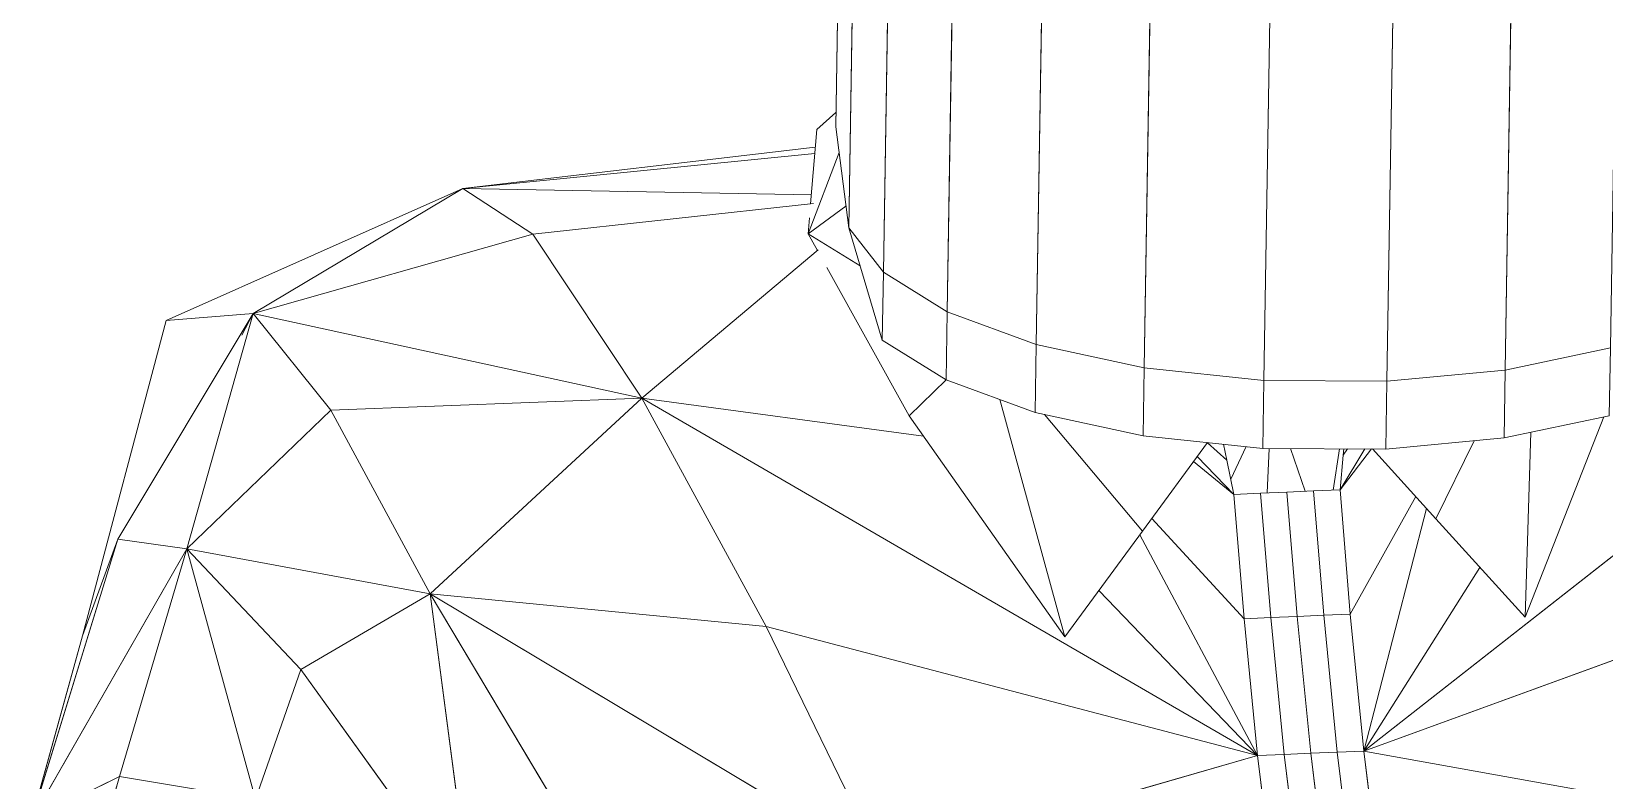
# Model space of a CAD drawing. Header units: centimetres. Extents: x -11896 to 2794, y -437 to 1921.
# Drawn here: x -11040.17 to -11007.09, y 536.13 to 551.88 of the extents above; entities that cross this region are included whole.
import ezdxf

# ---------------------------------------------------------------- set-up
doc = ezdxf.new("R2010")
doc.units = ezdxf.units.CM
doc.layers.add('A-GENM', color=7, linetype='Continuous', lineweight=9)

# ---------------------------------------------------------------- blocks, each defined once
blk = doc.blocks.new('EQ-01-002 - EQ-01-002_dwg_Group_9-1527182-Sección 2-1')
at = {"layer": 'A-GENM'}
for p, q in [((-11023.125, 557.938), (-11023.255, 549.869)), ((-11022.98, 547.747), (-11022.822, 557.551)), ((-11022.254, 546.819), (-11022.092, 556.85)), ((-11020.91, 545.982), (-11020.746, 556.09)), ((-11018.874, 555.436), (-11019.038, 545.295)), ((-11016.767, 544.803), (-11016.602, 554.961)), ((-11009.176, 544.76), (-11009.012, 554.915)), ((-11014.086, 554.702), (-11014.251, 544.541)), ((-11011.497, 554.69), (-11011.662, 544.527)), ((-11022.98, 547.747), (-11023.255, 549.869)), ((-11022.98, 547.747), (-11022.277, 545.391)), ((-11022.98, 547.747), (-11022.254, 546.819)), ((-11022.254, 546.819), (-11022.277, 545.391)), ((-11022.254, 546.819), (-11020.91, 545.982)), ((-11020.91, 545.982), (-11020.933, 544.555)), ((-11020.91, 545.982), (-11019.038, 545.295)), ((-11022.277, 545.391), (-11020.933, 544.555)), ((-11019.038, 545.295), (-11019.061, 543.868)), ((-11016.767, 544.803), (-11019.038, 545.295)), ((-11006.963, 545.226), (-11009.176, 544.76)), ((-11020.933, 544.555), (-11019.061, 543.868)), ((-11016.767, 544.803), (-11016.79, 543.376)), ((-11016.767, 544.803), (-11014.251, 544.541)), ((-11011.662, 544.527), (-11009.176, 544.76)), ((-11009.176, 544.76), (-11009.199, 543.333)), ((-11014.251, 544.541), (-11014.274, 543.114)), ((-11014.251, 544.541), (-11011.662, 544.527)), ((-11011.662, 544.527), (-11011.685, 543.099)), ((-11016.79, 543.376), (-11019.061, 543.868)), ((-11006.986, 543.798), (-11009.199, 543.333)), ((-11016.79, 543.376), (-11014.274, 543.114)), ((-11009.199, 543.333), (-11011.685, 543.099)), ((-11014.274, 543.114), (-11011.685, 543.099))]:
    blk.add_line(p, q, dxfattribs=at)
at = {"layer": 'A-GENM', "color": 251, "true_color": 0x666666}
for p, q in [((-11020.91, 545.982), (-11020.746, 556.09)), ((-11016.602, 554.961), (-11016.767, 544.803)), ((-11014.086, 554.702), (-11014.251, 544.541)), ((-11011.662, 544.527), (-11011.497, 554.69)), ((-11020.91, 545.982), (-11022.254, 546.819)), ((-11014.251, 544.541), (-11011.662, 544.527)), ((-11014.251, 544.541), (-11011.662, 544.527))]:
    blk.add_line(p, q, dxfattribs=at)
at = {"layer": 'A-GENM', "color": 1, "true_color": 0xff0000}
for p, q in [((-11023.25, 550.17), (-11023.655, 549.815)), ((-11023.655, 549.815), (-11023.25, 550.17)), ((-11023.784, 548.251), (-11023.655, 549.815)), ((-11023.685, 549.447), (-11031.096, 548.572)), ((-11031.096, 548.572), (-11023.685, 549.447)), ((-11023.696, 549.311), (-11031.096, 548.572)), ((-11023.696, 549.311), (-11031.096, 548.572)), ((-11023.835, 547.625), (-11023.186, 549.333)), ((-11031.096, 548.572), (-11037.336, 545.798)), ((-11031.096, 548.572), (-11037.336, 545.798)), ((-11035.505, 545.945), (-11031.096, 548.572)), ((-11031.096, 548.572), (-11035.505, 545.945)), ((-11023.768, 548.44), (-11031.096, 548.572)), ((-11029.626, 547.619), (-11031.096, 548.572)), ((-11023.721, 548.258), (-11029.626, 547.619)), ((-11023.721, 548.258), (-11029.626, 547.619)), ((-11023.04, 548.205), (-11023.835, 547.625)), ((-11023.835, 547.625), (-11023.808, 547.958)), ((-11035.505, 545.945), (-11029.626, 547.619)), ((-11027.335, 544.166), (-11029.626, 547.619)), ((-11023.835, 547.625), (-11023.641, 547.274)), ((-11022.743, 546.95), (-11023.835, 547.625)), ((-11023.625, 547.288), (-11027.335, 544.166)), ((-11027.335, 544.166), (-11023.625, 547.288)), ((-11023.442, 546.916), (-11021.712, 543.797)), ((-11035.505, 545.945), (-11038.354, 541.203)), ((-11035.505, 545.945), (-11037.336, 545.798)), ((-11035.505, 545.945), (-11036.901, 541.001)), ((-11035.505, 545.945), (-11035.746, 545.49)), ((-11027.335, 544.166), (-11035.505, 545.945)), ((-11033.872, 543.913), (-11035.505, 545.945)), ((-11037.336, 545.798), (-11039.099, 539.171)), ((-11012.149, 536.752), (-11001.246, 545.29)), ((-11020.933, 544.554), (-11021.712, 543.797)), ((-11033.872, 543.913), (-11036.901, 541.001)), ((-11036.901, 541.001), (-11033.872, 543.913)), ((-11033.872, 543.913), (-11036.901, 541.001)), ((-11027.335, 544.166), (-11033.872, 543.913)), ((-11031.788, 540.054), (-11033.872, 543.913)), ((-11031.788, 540.054), (-11033.872, 543.913)), ((-11033.872, 543.913), (-11031.788, 540.054)), ((-11027.335, 544.166), (-11031.788, 540.054)), ((-11027.335, 544.166), (-11014.383, 536.656)), ((-11027.335, 544.166), (-11021.41, 543.368)), ((-11027.335, 544.166), (-11024.721, 539.369)), ((-11021.41, 543.368), (-11027.335, 544.166)), ((-11024.721, 539.369), (-11027.335, 544.166)), ((-11027.335, 544.166), (-11021.41, 543.368)), ((-11019.801, 544.139), (-11018.439, 539.151)), ((-11021.712, 543.797), (-11018.439, 539.151)), ((-11018.862, 543.824), (-11016.807, 541.37)), ((-11007.098, 543.775), (-11008.755, 539.568)), ((-11016.807, 541.37), (-11015.436, 543.235)), ((-11015.439, 543.23), (-11015.029, 542.868)), ((-11009.827, 543.274), (-11010.636, 541.636)), ((-11008.636, 543.451), (-11008.755, 539.568)), ((-11015.652, 542.94), (-11014.883, 542.147)), ((-11015.097, 543.2), (-11015.029, 542.868)), ((-11012.649, 542.243), (-11012.13, 543.102)), ((-11011.986, 543.101), (-11012.649, 542.243)), ((-11012.649, 542.243), (-11012.582, 542.973)), ((-11012.57, 543.104), (-11012.582, 542.973)), ((-11012.49, 543.104), (-11012.582, 542.973)), ((-11011.968, 543.101), (-11010.636, 541.636)), ((-11014.883, 542.147), (-11015.73, 542.835)), ((-11015.73, 542.835), (-11014.883, 542.147)), ((-11015.029, 542.868), (-11014.883, 542.147)), ((-11012.649, 542.243), (-11013.207, 542.219)), ((-11012.433, 539.629), (-11012.649, 542.243)), ((-11014.883, 542.147), (-11014.324, 542.17)), ((-11014.883, 542.147), (-11014.667, 539.533)), ((-11014.883, 542.147), (-11014.667, 539.533)), ((-11013.766, 542.194), (-11014.324, 542.17)), ((-11014.108, 539.557), (-11014.324, 542.17)), ((-11013.766, 542.194), (-11013.207, 542.219)), ((-11013.766, 542.194), (-11013.55, 539.581)), ((-11012.991, 539.605), (-11013.207, 542.219)), ((-11011.058, 542.1), (-11012.433, 539.629)), ((-11012.433, 539.629), (-11011.058, 542.1)), ((-11011.058, 542.1), (-11012.433, 539.629)), ((-11016.609, 541.64), (-11014.667, 539.533)), ((-11014.667, 539.533), (-11016.609, 541.64)), ((-11016.609, 541.64), (-11014.667, 539.533)), ((-11010.83, 541.849), (-11012.149, 536.752)), ((-11008.755, 539.568), (-11010.636, 541.636)), ((-11018.439, 539.151), (-11016.807, 541.37)), ((-11014.383, 536.656), (-11016.863, 541.294)), ((-11040.17, 535.304), (-11038.354, 541.203)), ((-11040.17, 535.304), (-11036.901, 541.001)), ((-11038.354, 541.203), (-11039.099, 539.171)), ((-11036.901, 541.001), (-11038.354, 541.203)), ((-11038.317, 536.214), (-11036.901, 541.001)), ((-11036.901, 541.001), (-11038.317, 536.214)), ((-11035.459, 535.744), (-11036.901, 541.001)), ((-11031.788, 540.054), (-11036.901, 541.001)), ((-11036.901, 541.001), (-11034.502, 538.463)), ((-11036.901, 541.001), (-11034.502, 538.463)), ((-11034.502, 538.463), (-11036.901, 541.001)), ((-11012.149, 536.752), (-11009.706, 540.613)), ((-11012.149, 536.752), (-11002.293, 540.335)), ((-11031.788, 540.054), (-11034.502, 538.463)), ((-11024.721, 539.369), (-11031.788, 540.054)), ((-11031.788, 540.054), (-11028.602, 534.722)), ((-11031.788, 540.054), (-11023.72, 535.239)), ((-11031.788, 540.054), (-11030.919, 533.489)), ((-11014.383, 536.656), (-11017.725, 540.123)), ((-11012.991, 539.605), (-11013.55, 539.581)), ((-11012.433, 539.629), (-11012.991, 539.605)), ((-11012.708, 536.729), (-11012.991, 539.605)), ((-11012.433, 539.629), (-11012.149, 536.752)), ((-11014.383, 536.656), (-11024.721, 539.369)), ((-11024.721, 539.369), (-11022.732, 535.298)), ((-11022.732, 535.298), (-11024.721, 539.369)), ((-11024.721, 539.369), (-11022.732, 535.298)), ((-11014.667, 539.533), (-11014.108, 539.557)), ((-11014.383, 536.656), (-11014.667, 539.533)), ((-11013.55, 539.581), (-11014.108, 539.557)), ((-11013.825, 536.681), (-11014.108, 539.557)), ((-11013.266, 536.705), (-11013.55, 539.581)), ((-11040.17, 535.304), (-11039.099, 539.171)), ((-11035.459, 535.744), (-11034.502, 538.463)), ((-11034.502, 538.463), (-11030.919, 533.489)), ((-11014.383, 536.656), (-11018.915, 535.352)), ((-11014.383, 536.656), (-11013.825, 536.681)), ((-11014.383, 536.656), (-11013.965, 533.254)), ((-11013.266, 536.705), (-11013.825, 536.681)), ((-11013.406, 533.279), (-11013.825, 536.681)), ((-11012.708, 536.729), (-11013.266, 536.705)), ((-11012.848, 533.303), (-11013.266, 536.705)), ((-11012.149, 536.752), (-11012.708, 536.729)), ((-11012.708, 536.729), (-11012.289, 533.327)), ((-11012.149, 536.752), (-11007.113, 535.847)), ((-11012.149, 536.752), (-11011.731, 533.351)), ((-11040.17, 535.304), (-11038.317, 536.214)), ((-11040.015, 530.336), (-11038.317, 536.214)), ((-11038.317, 536.214), (-11035.459, 535.744))]:
    blk.add_line(p, q, dxfattribs=at)
at = {"layer": 'A-GENM', "color": 31, "true_color": 0xffbf7f}
for p, q in [((-11014.622, 543.15), (-11014.947, 542.464)), ((-11014.622, 543.15), (-11014.947, 542.464)), ((-11014.622, 543.15), (-11014.947, 542.464)), ((-11014.141, 543.113), (-11014.185, 542.176)), ((-11014.141, 543.113), (-11014.185, 542.176)), ((-11014.185, 542.176), (-11014.141, 543.113)), ((-11013.691, 543.111), (-11013.385, 542.211)), ((-11013.385, 542.211), (-11013.691, 543.111)), ((-11013.691, 543.111), (-11013.385, 542.211)), ((-11012.66, 543.105), (-11012.792, 542.237)), ((-11012.792, 542.237), (-11012.66, 543.105)), ((-11012.66, 543.105), (-11012.792, 542.237))]:
    blk.add_line(p, q, dxfattribs=at)
at = {"layer": 'A-GENM', "color": 251, "true_color": 0x666666, "flags": 128}
for points in [[(-11023.125, 557.938), (-11023.255, 549.869), (-11022.98, 547.747), (-11022.254, 546.819), (-11022.277, 545.391), (-11022.98, 547.747), (-11022.822, 557.551)], [(-11022.822, 557.551), (-11022.98, 547.747), (-11022.254, 546.819), (-11022.092, 556.85)], [(-11022.092, 556.85), (-11022.254, 546.819), (-11020.91, 545.982)], [(-11020.746, 556.09), (-11020.91, 545.982), (-11019.038, 545.295), (-11018.874, 555.436)], [(-11018.874, 555.436), (-11019.038, 545.295), (-11016.767, 544.803), (-11016.602, 554.961)], [(-11006.799, 555.362), (-11006.963, 545.226), (-11006.986, 543.798), (-11009.199, 543.333), (-11011.685, 543.099), (-11011.662, 544.527), (-11009.176, 544.76), (-11009.199, 543.333), (-11009.176, 544.76), (-11009.012, 554.915)], [(-11006.963, 545.226), (-11009.176, 544.76), (-11006.963, 545.226), (-11006.799, 555.362)], [(-11009.012, 554.915), (-11009.176, 544.76), (-11011.662, 544.527), (-11011.497, 554.69)], [(-11016.767, 544.803), (-11014.251, 544.541), (-11014.086, 554.702)], [(-11022.254, 546.819), (-11022.277, 545.391), (-11020.933, 544.555), (-11020.91, 545.982), (-11019.038, 545.295), (-11019.061, 543.868), (-11020.933, 544.555), (-11020.91, 545.982)], [(-11019.038, 545.295), (-11019.061, 543.868), (-11016.79, 543.376), (-11016.767, 544.803)], [(-11016.767, 544.803), (-11014.251, 544.541), (-11014.274, 543.114), (-11016.79, 543.376), (-11016.767, 544.803), (-11019.038, 545.295)], [(-11011.662, 544.527), (-11011.685, 543.099), (-11014.274, 543.114), (-11014.251, 544.541)]]:
    blk.add_lwpolyline(points, dxfattribs=at)
at = {"layer": 'A-GENM', "color": 1, "true_color": 0xff0000, "flags": 128}
for points in [[(-11023.25, 550.17), (-11023.655, 549.815), (-11023.784, 548.251)], [(-11023.768, 548.44), (-11031.096, 548.572), (-11023.685, 549.447)], [(-11029.626, 547.619), (-11031.096, 548.572), (-11023.696, 549.311)], [(-11023.186, 549.333), (-11023.835, 547.625), (-11023.04, 548.205)], [(-11023.808, 547.958), (-11023.835, 547.625), (-11023.186, 549.333)], [(-11035.505, 545.945), (-11037.336, 545.798), (-11031.096, 548.572), (-11029.626, 547.619)], [(-11029.626, 547.619), (-11035.505, 545.945), (-11031.096, 548.572), (-11023.768, 548.44)], [(-11027.335, 544.166), (-11029.626, 547.619), (-11023.721, 548.258)], [(-11023.04, 548.205), (-11023.835, 547.625), (-11022.743, 546.95)], [(-11023.625, 547.288), (-11027.335, 544.166), (-11035.505, 545.945), (-11029.626, 547.619), (-11027.335, 544.166)], [(-11022.743, 546.95), (-11023.835, 547.625), (-11023.641, 547.274)], [(-11023.442, 546.916), (-11021.712, 543.797), (-11020.933, 544.554)], [(-11040.17, 535.304), (-11039.099, 539.171), (-11040.17, 535.304), (-11038.354, 541.203), (-11039.099, 539.171), (-11038.354, 541.203), (-11035.505, 545.945)], [(-11035.505, 545.945), (-11037.336, 545.798), (-11039.099, 539.171), (-11037.336, 545.798)], [(-11036.901, 541.001), (-11038.354, 541.203), (-11035.505, 545.945), (-11036.901, 541.001)], [(-11031.788, 540.054), (-11036.901, 541.001), (-11035.505, 545.945), (-11033.872, 543.913)], [(-11027.335, 544.166), (-11033.872, 543.913), (-11035.505, 545.945), (-11027.335, 544.166), (-11031.788, 540.054)], [(-11002.293, 540.335), (-11001.246, 545.29), (-11002.293, 540.335), (-11012.149, 536.752), (-11001.246, 545.29), (-11012.149, 536.752), (-11009.706, 540.613)], [(-11020.933, 544.554), (-11021.712, 543.797), (-11018.439, 539.151), (-11019.801, 544.139)], [(-11033.872, 543.913), (-11027.335, 544.166), (-11024.721, 539.369), (-11031.788, 540.054), (-11027.335, 544.166), (-11014.383, 536.656), (-11024.721, 539.369)], [(-11017.725, 540.123), (-11014.383, 536.656), (-11027.335, 544.166)], [(-11019.801, 544.139), (-11018.439, 539.151), (-11016.807, 541.37), (-11018.862, 543.824)], [(-11018.862, 543.824), (-11016.807, 541.37), (-11015.436, 543.235)], [(-11007.098, 543.775), (-11008.755, 539.568), (-11008.636, 543.451)], [(-11015.439, 543.23), (-11015.029, 542.868), (-11014.883, 542.147), (-11015.652, 542.94)], [(-11015.097, 543.2), (-11015.029, 542.868), (-11015.439, 543.23)], [(-11009.827, 543.274), (-11010.636, 541.636), (-11011.968, 543.101)], [(-11008.636, 543.451), (-11008.755, 539.568), (-11010.636, 541.636), (-11009.827, 543.274)], [(-11015.652, 542.94), (-11014.883, 542.147), (-11015.73, 542.835)], [(-11011.986, 543.101), (-11012.649, 542.243), (-11012.433, 539.629), (-11012.149, 536.752), (-11012.708, 536.729), (-11012.991, 539.605), (-11012.708, 536.729), (-11012.149, 536.752), (-11011.731, 533.351)], [(-11012.13, 543.102), (-11012.649, 542.243), (-11012.582, 542.973), (-11012.49, 543.104)], [(-11011.986, 543.101), (-11012.649, 542.243), (-11012.13, 543.102)], [(-11012.49, 543.104), (-11012.582, 542.973), (-11012.57, 543.104)], [(-11012.848, 533.303), (-11013.266, 536.705), (-11013.55, 539.581), (-11012.991, 539.605), (-11013.55, 539.581), (-11013.766, 542.194), (-11013.207, 542.219), (-11012.991, 539.605), (-11013.207, 542.219), (-11012.649, 542.243), (-11012.433, 539.629), (-11012.991, 539.605), (-11012.433, 539.629)], [(-11012.433, 539.629), (-11012.149, 536.752), (-11010.83, 541.849)], [(-11010.83, 541.849), (-11012.149, 536.752), (-11009.706, 540.613)], [(-11017.725, 540.123), (-11014.383, 536.656), (-11016.863, 541.294)], [(-11014.667, 539.533), (-11014.383, 536.656), (-11016.863, 541.294)], [(-11036.901, 541.001), (-11040.17, 535.304), (-11038.354, 541.203), (-11036.901, 541.001)], [(-11038.317, 536.214), (-11040.17, 535.304), (-11036.901, 541.001)], [(-11036.901, 541.001), (-11035.459, 535.744), (-11038.317, 536.214), (-11036.901, 541.001)], [(-11034.502, 538.463), (-11035.459, 535.744), (-11036.901, 541.001)], [(-11036.901, 541.001), (-11031.788, 540.054), (-11034.502, 538.463)], [(-11002.293, 540.335), (-11012.149, 536.752), (-11007.113, 535.847)], [(-11028.602, 534.722), (-11031.788, 540.054), (-11030.919, 533.489), (-11031.788, 540.054), (-11034.502, 538.463), (-11030.919, 533.489), (-11034.502, 538.463), (-11035.459, 535.744)], [(-11028.602, 534.722), (-11031.788, 540.054), (-11023.72, 535.239)], [(-11023.72, 535.239), (-11031.788, 540.054), (-11024.721, 539.369)], [(-11024.721, 539.369), (-11014.383, 536.656), (-11018.915, 535.352)], [(-11018.915, 535.352), (-11014.383, 536.656), (-11013.965, 533.254)], [(-11012.848, 533.303), (-11013.266, 536.705), (-11012.708, 536.729), (-11012.289, 533.327), (-11012.708, 536.729), (-11013.266, 536.705), (-11013.825, 536.681), (-11013.406, 533.279), (-11013.825, 536.681), (-11014.383, 536.656), (-11013.965, 533.254)], [(-11011.731, 533.351), (-11012.149, 536.752), (-11007.113, 535.847)], [(-11040.015, 530.336), (-11040.17, 535.304), (-11038.317, 536.214), (-11040.015, 530.336)], [(-11033.683, 530.325), (-11039.033, 524.847), (-11037.08, 530.841), (-11039.033, 524.847), (-11040.015, 530.336), (-11035.459, 535.744), (-11037.08, 530.841), (-11040.015, 530.336), (-11038.317, 536.214), (-11035.459, 535.744), (-11040.015, 530.336)]]:
    blk.add_lwpolyline(points, dxfattribs=at)
for points in [[(-11014.667, 539.533), (-11014.383, 536.656), (-11013.825, 536.681), (-11014.108, 539.557), (-11013.825, 536.681), (-11013.266, 536.705), (-11013.55, 539.581), (-11014.108, 539.557), (-11013.55, 539.581), (-11013.766, 542.194), (-11014.324, 542.17), (-11014.108, 539.557), (-11014.324, 542.17), (-11014.883, 542.147)], [(-11014.667, 539.533), (-11014.108, 539.557)]]:
    blk.add_lwpolyline(points, close=True, dxfattribs=at)
blk = doc.blocks.new('EQ-01-002 - EQ-01-002_dwg-1527181-Sección 2-1')
blk.add_blockref('EQ-01-002 - EQ-01-002_dwg_Group_9-1527182-Sección 2-1', (0, 0))
blk = doc.blocks.new('EQ-01-002 - EQ-01-002-1481515-Sección 2-1')
blk.add_blockref('EQ-01-002 - EQ-01-002_dwg-1527181-Sección 2-1', (0, 0))
blk = doc.blocks.new('PQ_RVR_MEP-01_ZZ_ZZ_MO_T_A_rvt-1-Sección 2-1')
at = {"layer": 'A-GENM', "lineweight": 9}
blk.add_blockref('EQ-01-002 - EQ-01-002-1481515-Sección 2-1', (0, 0), dxfattribs=at)

msp = doc.modelspace()

# ---------------------------------------------------------------- block references
at = {"lineweight": 5}
msp.add_blockref('PQ_RVR_MEP-01_ZZ_ZZ_MO_T_A_rvt-1-Sección 2-1', (0, 0), dxfattribs=at)

doc.saveas('drawing.dxf')
